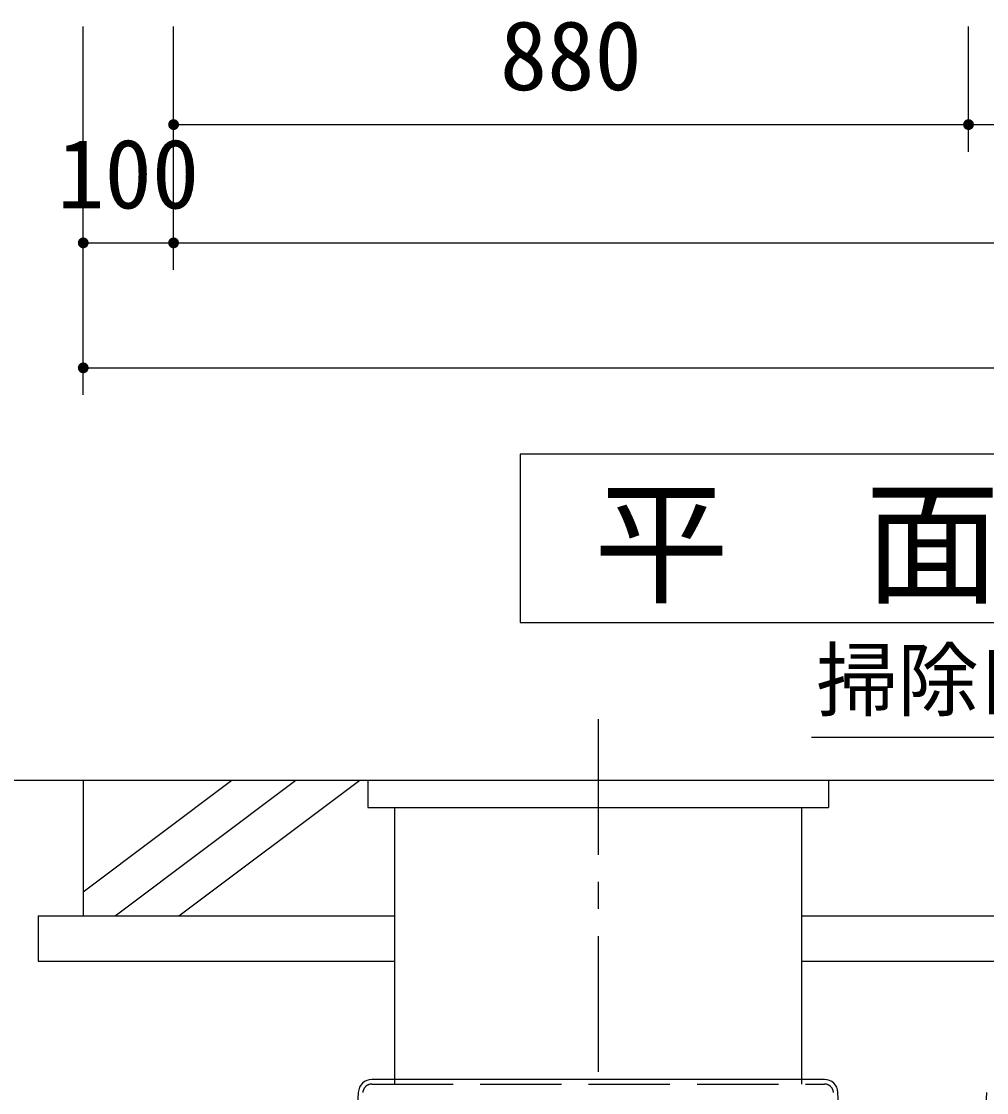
# Model space of a CAD drawing. Units: millimetres, scale not verified. Extents: x -8910 to 8910, y -6308 to 6308.
# Drawn here: x -6142 to -5074, y -1899 to -714 of the extents above; entities that cross this region are included whole.
import ezdxf
from ezdxf.enums import TextEntityAlignment as Align

# ---------------------------------------------------------------- set-up
doc = ezdxf.new("R2010")
doc.units = ezdxf.units.MM
doc.header["$LTSCALE"] = 30
doc.linetypes.add('CHAIN1', pattern=[8, 5, -1, 1, -1])
doc.linetypes.add('DASHED3', pattern=[4, 3, -1])
for name, color, linetype, lineweight in [('0-0_09', 3, 'Continuous', 25), ('0-2_空気管', 3, 'Continuous', 25), ('0-3_製作', 5, 'Continuous', 25), ('0-4_機器', 2, 'Continuous', 25), ('0-5_文字', 7, 'Continuous', 25)]:
    doc.layers.add(name, color=color, linetype=linetype, lineweight=lineweight)
doc.styles.add('ＭＳ ゴシック', font='')
doc.styles.get('ＭＳ ゴシック').set_extended_font_data('MS Gothic')

msp = doc.modelspace()

# ---------------------------------------------------------------- linework, layer by layer
at = {"layer": '0-0_09'}
for p, q in [((-5728.85, -1889.4), (-5728.85, -1583.42)), ((-5278.85, -1583.42), (-5278.85, -1889.4)), ((-5253.34, -1884.4), (-5754.36, -1884.4)), ((-5769.34, -1898.61), (-5771.96, -1945.75)), ((-5235.73, -1945.75), (-5238.36, -1898.61)), ((-5073.84, -1898.61), (-5076.46, -1945.75))]:
    msp.add_line(p, q, dxfattribs=at)
at = {"layer": '0-0_09', "linetype": 'DASHED3'}
msp.add_line((-5754.36, -1889.4), (-5253.34, -1889.4), dxfattribs=at)
at = {"layer": '0-0_09'}
for centre, start, end in [((-5754.36, -1899.4), 90, 177), ((-5253.34, -1899.4), 3, 90)]:
    msp.add_arc(centre, 15, start, end, dxfattribs=at)
at = {"layer": '0-0_09', "linetype": 'DASHED3'}
for centre, start, end in [((-5754.36, -1899.4), 90, 177), ((-5253.34, -1899.4), 3, 90)]:
    msp.add_arc(centre, 10, start, end, dxfattribs=at)
at = {"layer": '0-2_空気管', "linetype": 'CHAIN1'}
msp.add_line((-5503.85, -1485.75), (-5503.85, -1905.12), dxfattribs=at)
at = {"layer": '0-3_製作', "color": 2}
for p, q in [((-6073.85, -988.82), (-6073.85, -719.5)), ((-5973.85, -857.96), (-5973.85, -719.5)), ((-5973.85, -988.82), (-5973.85, -719.5)), ((-5093.85, -857.96), (-5093.85, -719.5)), ((-6073.85, -1127.09), (-6073.85, -958.82))]:
    msp.add_line(p, q, dxfattribs=at)
at = {"layer": '0-3_製作'}
for points in [[(-5979.83, -827.58), (-5973.85, -827.96), (-5979.85, -827.96)], [(-5979.85, -827.96), (-5979.66, -829.45), (-5979.8, -828.71)], [(-5979.85, -827.96), (-5979.43, -830.17), (-5979.66, -829.45)], [(-5973.85, -827.96), (-5979.43, -830.17), (-5979.85, -827.96)], [(-5979.74, -826.83), (-5973.85, -827.96), (-5979.83, -827.58)], [(-5979.55, -826.1), (-5973.85, -827.96), (-5979.74, -826.83)], [(-5979.28, -825.4), (-5973.85, -827.96), (-5979.55, -826.1)], [(-5973.85, -827.96), (-5979.1, -830.85), (-5979.43, -830.17)], [(-5978.91, -824.74), (-5973.85, -827.96), (-5979.28, -825.4)], [(-5973.85, -827.96), (-5978.7, -831.48), (-5979.1, -830.85)], [(-5978.47, -824.13), (-5973.85, -827.96), (-5978.91, -824.74)], [(-5973.85, -827.96), (-5978.22, -832.06), (-5978.7, -831.48)], [(-5977.95, -823.58), (-5973.85, -827.96), (-5978.47, -824.13)], [(-5973.85, -827.96), (-5977.67, -832.58), (-5978.22, -832.06)], [(-5977.37, -823.1), (-5973.85, -827.96), (-5977.95, -823.58)], [(-5973.85, -827.96), (-5977.06, -833.02), (-5977.67, -832.58)], [(-5976.74, -822.7), (-5973.85, -827.96), (-5977.37, -823.1)], [(-5973.85, -827.96), (-5976.4, -833.39), (-5977.06, -833.02)], [(-5976.06, -822.38), (-5973.85, -827.96), (-5976.74, -822.7)], [(-5973.85, -827.96), (-5975.7, -833.66), (-5976.4, -833.39)], [(-5975.34, -822.15), (-5973.85, -827.96), (-5976.06, -822.38)], [(-5973.85, -827.96), (-5974.97, -833.85), (-5975.7, -833.66)], [(-5974.6, -822), (-5973.85, -827.96), (-5975.34, -822.15)], [(-5973.85, -827.96), (-5974.22, -833.94), (-5974.97, -833.85)], [(-5974.6, -822), (-5973.85, -821.96), (-5973.85, -827.96)], [(-5973.85, -827.96), (-5973.85, -833.96), (-5974.22, -833.94)], [(-5973.85, -821.96), (-5967.85, -827.96), (-5973.85, -827.96)], [(-5973.47, -821.97), (-5967.85, -827.96), (-5973.85, -821.96)], [(-5973.85, -827.96), (-5973.09, -833.91), (-5973.85, -833.96)], [(-5973.85, -827.96), (-5972.35, -833.77), (-5973.09, -833.91)], [(-5967.85, -827.96), (-5972.35, -833.77), (-5973.85, -827.96)], [(-5972.72, -822.06), (-5967.85, -827.96), (-5973.47, -821.97)], [(-5971.99, -822.25), (-5967.85, -827.96), (-5972.72, -822.06)], [(-5967.85, -827.96), (-5971.64, -833.54), (-5972.35, -833.77)], [(-5971.29, -822.53), (-5967.85, -827.96), (-5971.99, -822.25)], [(-5967.85, -827.96), (-5970.96, -833.21), (-5971.64, -833.54)], [(-5970.63, -822.89), (-5967.85, -827.96), (-5971.29, -822.53)], [(-5967.85, -827.96), (-5970.32, -832.81), (-5970.96, -833.21)], [(-5970.02, -823.33), (-5967.85, -827.96), (-5970.63, -822.89)], [(-5967.85, -827.96), (-5969.74, -832.33), (-5970.32, -832.81)], [(-5969.47, -823.85), (-5967.85, -827.96), (-5970.02, -823.33)], [(-5967.85, -827.96), (-5969.22, -831.78), (-5969.74, -832.33)], [(-5968.99, -824.43), (-5967.85, -827.96), (-5969.47, -823.85)], [(-5967.85, -827.96), (-5968.78, -831.17), (-5969.22, -831.78)], [(-5968.59, -825.07), (-5967.85, -827.96), (-5968.99, -824.43)], [(-5967.85, -827.96), (-5968.42, -830.51), (-5968.78, -831.17)], [(-5968.27, -825.75), (-5967.85, -827.96), (-5968.59, -825.07)], [(-5967.85, -827.96), (-5968.14, -829.81), (-5968.42, -830.51)], [(-5968.04, -826.46), (-5967.85, -827.96), (-5968.27, -825.75)], [(-5967.85, -827.96), (-5967.95, -829.08), (-5968.14, -829.81)], [(-5968.04, -826.46), (-5967.89, -827.2), (-5967.85, -827.96)], [(-5967.85, -827.96), (-5967.86, -828.33), (-5967.95, -829.08)], [(-5099.84, -827.58), (-5093.85, -827.96), (-5099.85, -827.96)], [(-5099.85, -827.96), (-5099.66, -829.45), (-5099.8, -828.71)], [(-5099.85, -827.96), (-5099.43, -830.17), (-5099.66, -829.45)], [(-5093.85, -827.96), (-5099.43, -830.17), (-5099.85, -827.96)], [(-5099.74, -826.83), (-5093.85, -827.96), (-5099.84, -827.58)], [(-5099.55, -826.1), (-5093.85, -827.96), (-5099.74, -826.83)], [(-5099.28, -825.4), (-5093.85, -827.96), (-5099.55, -826.1)], [(-5093.85, -827.96), (-5099.11, -830.85), (-5099.43, -830.17)], [(-5098.91, -824.74), (-5093.85, -827.96), (-5099.28, -825.4)], [(-5093.85, -827.96), (-5098.7, -831.48), (-5099.11, -830.85)], [(-5098.47, -824.13), (-5093.85, -827.96), (-5098.91, -824.74)], [(-5093.85, -827.96), (-5098.22, -832.06), (-5098.7, -831.48)], [(-5097.95, -823.58), (-5093.85, -827.96), (-5098.47, -824.13)], [(-5093.85, -827.96), (-5097.67, -832.58), (-5098.22, -832.06)], [(-5097.37, -823.1), (-5093.85, -827.96), (-5097.95, -823.58)], [(-5093.85, -827.96), (-5097.06, -833.02), (-5097.67, -832.58)], [(-5096.74, -822.7), (-5093.85, -827.96), (-5097.37, -823.1)], [(-5093.85, -827.96), (-5096.4, -833.39), (-5097.06, -833.02)], [(-5096.06, -822.38), (-5093.85, -827.96), (-5096.74, -822.7)], [(-5093.85, -827.96), (-5095.7, -833.66), (-5096.4, -833.39)], [(-5095.34, -822.15), (-5093.85, -827.96), (-5096.06, -822.38)], [(-5093.85, -827.96), (-5094.97, -833.85), (-5095.7, -833.66)], [(-5094.6, -822), (-5093.85, -827.96), (-5095.34, -822.15)], [(-5093.85, -827.96), (-5094.22, -833.94), (-5094.97, -833.85)], [(-5094.6, -822), (-5093.85, -821.96), (-5093.85, -827.96)], [(-5093.85, -827.96), (-5093.85, -833.96), (-5094.22, -833.94)], [(-5093.85, -821.96), (-5087.85, -827.96), (-5093.85, -827.96)], [(-5093.47, -821.97), (-5087.85, -827.96), (-5093.85, -821.96)], [(-5093.85, -827.96), (-5093.1, -833.91), (-5093.85, -833.96)], [(-5093.85, -827.96), (-5092.36, -833.77), (-5093.1, -833.91)], [(-5087.85, -827.96), (-5092.36, -833.77), (-5093.85, -827.96)], [(-5092.72, -822.06), (-5087.85, -827.96), (-5093.47, -821.97)], [(-5091.99, -822.25), (-5087.85, -827.96), (-5092.72, -822.06)], [(-5087.85, -827.96), (-5091.64, -833.54), (-5092.36, -833.77)], [(-5091.29, -822.53), (-5087.85, -827.96), (-5091.99, -822.25)], [(-5087.85, -827.96), (-5090.96, -833.21), (-5091.64, -833.54)], [(-5090.63, -822.89), (-5087.85, -827.96), (-5091.29, -822.53)], [(-5087.85, -827.96), (-5090.32, -832.81), (-5090.96, -833.21)], [(-5090.02, -823.33), (-5087.85, -827.96), (-5090.63, -822.89)], [(-5087.85, -827.96), (-5089.74, -832.33), (-5090.32, -832.81)], [(-5089.47, -823.85), (-5087.85, -827.96), (-5090.02, -823.33)], [(-5087.85, -827.96), (-5089.22, -831.78), (-5089.74, -832.33)], [(-5088.99, -824.43), (-5087.85, -827.96), (-5089.47, -823.85)], [(-5087.85, -827.96), (-5088.78, -831.17), (-5089.22, -831.78)], [(-5088.59, -825.07), (-5087.85, -827.96), (-5088.99, -824.43)], [(-5087.85, -827.96), (-5088.42, -830.51), (-5088.78, -831.17)], [(-5088.27, -825.75), (-5087.85, -827.96), (-5088.59, -825.07)], [(-5087.85, -827.96), (-5088.14, -829.81), (-5088.42, -830.51)], [(-5088.04, -826.46), (-5087.85, -827.96), (-5088.27, -825.75)], [(-5087.85, -827.96), (-5087.95, -829.08), (-5088.14, -829.81)], [(-5088.04, -826.46), (-5087.89, -827.2), (-5087.85, -827.96)], [(-5087.85, -827.96), (-5087.86, -828.33), (-5087.95, -829.08)], [(-6079.84, -958.44), (-6073.85, -958.82), (-6079.85, -958.82)], [(-6079.85, -958.82), (-6079.66, -960.31), (-6079.8, -959.57)], [(-6079.85, -958.82), (-6079.43, -961.03), (-6079.66, -960.31)], [(-6073.85, -958.82), (-6079.43, -961.03), (-6079.85, -958.82)], [(-6079.74, -957.7), (-6073.85, -958.82), (-6079.84, -958.44)], [(-6079.55, -956.97), (-6073.85, -958.82), (-6079.74, -957.7)], [(-6079.28, -956.27), (-6073.85, -958.82), (-6079.55, -956.97)], [(-6073.85, -958.82), (-6079.11, -961.71), (-6079.43, -961.03)], [(-6078.91, -955.6), (-6073.85, -958.82), (-6079.28, -956.27)], [(-6073.85, -958.82), (-6078.7, -962.35), (-6079.11, -961.71)], [(-6078.47, -955), (-6073.85, -958.82), (-6078.91, -955.6)], [(-6073.85, -958.82), (-6078.22, -962.93), (-6078.7, -962.35)], [(-6077.96, -954.45), (-6073.85, -958.82), (-6078.47, -955)], [(-6073.85, -958.82), (-6077.67, -963.44), (-6078.22, -962.93)], [(-6077.38, -953.97), (-6073.85, -958.82), (-6077.96, -954.45)], [(-6073.85, -958.82), (-6077.06, -963.89), (-6077.67, -963.44)], [(-6076.74, -953.56), (-6073.85, -958.82), (-6077.38, -953.97)], [(-6073.85, -958.82), (-6076.4, -964.25), (-6077.06, -963.89)], [(-6076.06, -953.24), (-6073.85, -958.82), (-6076.74, -953.56)], [(-6073.85, -958.82), (-6075.7, -964.53), (-6076.4, -964.25)], [(-6075.34, -953.01), (-6073.85, -958.82), (-6076.06, -953.24)], [(-6073.85, -958.82), (-6074.97, -964.71), (-6075.7, -964.53)], [(-6074.6, -952.87), (-6073.85, -958.82), (-6075.34, -953.01)], [(-6073.85, -958.82), (-6074.23, -964.81), (-6074.97, -964.71)], [(-6074.6, -952.87), (-6073.85, -952.82), (-6073.85, -958.82)], [(-6073.85, -958.82), (-6073.85, -964.82), (-6074.23, -964.81)], [(-6073.85, -952.82), (-6067.85, -958.82), (-6073.85, -958.82)], [(-6073.47, -952.83), (-6067.85, -958.82), (-6073.85, -952.82)], [(-6073.85, -958.82), (-6073.1, -964.77), (-6073.85, -964.82)], [(-6073.85, -958.82), (-6072.36, -964.63), (-6073.1, -964.77)], [(-6067.85, -958.82), (-6072.36, -964.63), (-6073.85, -958.82)], [(-6072.72, -952.93), (-6067.85, -958.82), (-6073.47, -952.83)], [(-6071.99, -953.11), (-6067.85, -958.82), (-6072.72, -952.93)], [(-6067.85, -958.82), (-6071.64, -964.4), (-6072.36, -964.63)], [(-6071.29, -953.39), (-6067.85, -958.82), (-6071.99, -953.11)], [(-6067.85, -958.82), (-6070.96, -964.08), (-6071.64, -964.4)], [(-6070.63, -953.75), (-6067.85, -958.82), (-6071.29, -953.39)], [(-6067.85, -958.82), (-6070.32, -963.67), (-6070.96, -964.08)], [(-6070.02, -954.2), (-6067.85, -958.82), (-6070.63, -953.75)], [(-6067.85, -958.82), (-6069.74, -963.19), (-6070.32, -963.67)], [(-6069.47, -954.71), (-6067.85, -958.82), (-6070.02, -954.2)], [(-6067.85, -958.82), (-6069.23, -962.64), (-6069.74, -963.19)], [(-6068.99, -955.29), (-6067.85, -958.82), (-6069.47, -954.71)], [(-6067.85, -958.82), (-6068.78, -962.03), (-6069.23, -962.64)], [(-6068.59, -955.93), (-6067.85, -958.82), (-6068.99, -955.29)], [(-6067.85, -958.82), (-6068.42, -961.37), (-6068.78, -962.03)], [(-6068.27, -956.61), (-6067.85, -958.82), (-6068.59, -955.93)], [(-6067.85, -958.82), (-6068.14, -960.67), (-6068.42, -961.37)], [(-6068.04, -957.33), (-6067.85, -958.82), (-6068.27, -956.61)], [(-6067.85, -958.82), (-6067.95, -959.94), (-6068.14, -960.67)], [(-6068.04, -957.33), (-6067.9, -958.07), (-6067.85, -958.82)], [(-6067.85, -958.82), (-6067.86, -959.2), (-6067.95, -959.94)], [(-5979.83, -958.44), (-5973.85, -958.82), (-5979.85, -958.82)], [(-5979.85, -958.82), (-5979.66, -960.31), (-5979.8, -959.57)], [(-5979.85, -958.82), (-5979.43, -961.03), (-5979.66, -960.31)], [(-5973.85, -958.82), (-5979.43, -961.03), (-5979.85, -958.82)], [(-5979.74, -957.7), (-5973.85, -958.82), (-5979.83, -958.44)], [(-5979.55, -956.97), (-5973.85, -958.82), (-5979.74, -957.7)], [(-5979.28, -956.27), (-5973.85, -958.82), (-5979.55, -956.97)], [(-5973.85, -958.82), (-5979.1, -961.71), (-5979.43, -961.03)], [(-5978.91, -955.6), (-5973.85, -958.82), (-5979.28, -956.27)], [(-5973.85, -958.82), (-5978.7, -962.35), (-5979.1, -961.71)], [(-5978.47, -955), (-5973.85, -958.82), (-5978.91, -955.6)], [(-5973.85, -958.82), (-5978.22, -962.93), (-5978.7, -962.35)], [(-5977.95, -954.45), (-5973.85, -958.82), (-5978.47, -955)], [(-5973.85, -958.82), (-5977.67, -963.44), (-5978.22, -962.93)], [(-5977.37, -953.97), (-5973.85, -958.82), (-5977.95, -954.45)], [(-5973.85, -958.82), (-5977.06, -963.89), (-5977.67, -963.44)], [(-5976.74, -953.56), (-5973.85, -958.82), (-5977.37, -953.97)], [(-5973.85, -958.82), (-5976.4, -964.25), (-5977.06, -963.89)], [(-5976.06, -953.24), (-5973.85, -958.82), (-5976.74, -953.56)], [(-5973.85, -958.82), (-5975.7, -964.53), (-5976.4, -964.25)], [(-5975.34, -953.01), (-5973.85, -958.82), (-5976.06, -953.24)], [(-5973.85, -958.82), (-5974.97, -964.71), (-5975.7, -964.53)], [(-5974.6, -952.87), (-5973.85, -958.82), (-5975.34, -953.01)], [(-5973.85, -958.82), (-5974.22, -964.81), (-5974.97, -964.71)], [(-5974.6, -952.87), (-5973.85, -952.82), (-5973.85, -958.82)], [(-5973.85, -958.82), (-5973.85, -964.82), (-5974.22, -964.81)], [(-5973.85, -952.82), (-5967.85, -958.82), (-5973.85, -958.82)], [(-5973.47, -952.83), (-5967.85, -958.82), (-5973.85, -952.82)], [(-5973.85, -958.82), (-5973.09, -964.77), (-5973.85, -964.82)], [(-5973.85, -958.82), (-5972.35, -964.63), (-5973.09, -964.77)], [(-5967.85, -958.82), (-5972.35, -964.63), (-5973.85, -958.82)], [(-5972.72, -952.93), (-5967.85, -958.82), (-5973.47, -952.83)], [(-5971.99, -953.11), (-5967.85, -958.82), (-5972.72, -952.93)], [(-5967.85, -958.82), (-5971.64, -964.4), (-5972.35, -964.63)], [(-5971.29, -953.39), (-5967.85, -958.82), (-5971.99, -953.11)], [(-5967.85, -958.82), (-5970.96, -964.08), (-5971.64, -964.4)], [(-5970.63, -953.75), (-5967.85, -958.82), (-5971.29, -953.39)], [(-5967.85, -958.82), (-5970.32, -963.67), (-5970.96, -964.08)], [(-5970.02, -954.2), (-5967.85, -958.82), (-5970.63, -953.75)], [(-5967.85, -958.82), (-5969.74, -963.19), (-5970.32, -963.67)], [(-5969.47, -954.71), (-5967.85, -958.82), (-5970.02, -954.2)], [(-5967.85, -958.82), (-5969.22, -962.64), (-5969.74, -963.19)], [(-5968.99, -955.29), (-5967.85, -958.82), (-5969.47, -954.71)], [(-5967.85, -958.82), (-5968.78, -962.03), (-5969.22, -962.64)], [(-5968.59, -955.93), (-5967.85, -958.82), (-5968.99, -955.29)], [(-5967.85, -958.82), (-5968.42, -961.37), (-5968.78, -962.03)], [(-5968.27, -956.61), (-5967.85, -958.82), (-5968.59, -955.93)], [(-5967.85, -958.82), (-5968.14, -960.67), (-5968.42, -961.37)], [(-5968.04, -957.33), (-5967.85, -958.82), (-5968.27, -956.61)], [(-5967.85, -958.82), (-5967.95, -959.94), (-5968.14, -960.67)], [(-5968.04, -957.33), (-5967.89, -958.07), (-5967.85, -958.82)], [(-5967.85, -958.82), (-5967.86, -959.2), (-5967.95, -959.94)], [(-6079.84, -1096.72), (-6073.85, -1097.09), (-6079.85, -1097.09)], [(-6079.85, -1097.09), (-6079.66, -1098.59), (-6079.8, -1097.85)], [(-6079.85, -1097.09), (-6079.43, -1099.3), (-6079.66, -1098.59)], [(-6073.85, -1097.09), (-6079.43, -1099.3), (-6079.85, -1097.09)], [(-6079.74, -1095.97), (-6073.85, -1097.09), (-6079.84, -1096.72)], [(-6079.55, -1095.24), (-6073.85, -1097.09), (-6079.74, -1095.97)], [(-6079.28, -1094.54), (-6073.85, -1097.09), (-6079.55, -1095.24)], [(-6073.85, -1097.09), (-6079.11, -1099.98), (-6079.43, -1099.3)], [(-6078.91, -1093.88), (-6073.85, -1097.09), (-6079.28, -1094.54)], [(-6073.85, -1097.09), (-6078.7, -1100.62), (-6079.11, -1099.98)], [(-6078.47, -1093.27), (-6073.85, -1097.09), (-6078.91, -1093.88)], [(-6073.85, -1097.09), (-6078.22, -1101.2), (-6078.7, -1100.62)], [(-6077.96, -1092.72), (-6073.85, -1097.09), (-6078.47, -1093.27)], [(-6073.85, -1097.09), (-6077.67, -1101.72), (-6078.22, -1101.2)], [(-6077.38, -1092.24), (-6073.85, -1097.09), (-6077.96, -1092.72)], [(-6073.85, -1097.09), (-6077.06, -1102.16), (-6077.67, -1101.72)], [(-6076.74, -1091.84), (-6073.85, -1097.09), (-6077.38, -1092.24)], [(-6073.85, -1097.09), (-6076.4, -1102.52), (-6077.06, -1102.16)], [(-6076.06, -1091.51), (-6073.85, -1097.09), (-6076.74, -1091.84)], [(-6073.85, -1097.09), (-6075.7, -1102.8), (-6076.4, -1102.52)], [(-6075.34, -1091.28), (-6073.85, -1097.09), (-6076.06, -1091.51)], [(-6073.85, -1097.09), (-6074.97, -1102.99), (-6075.7, -1102.8)], [(-6074.6, -1091.14), (-6073.85, -1097.09), (-6075.34, -1091.28)], [(-6073.85, -1097.09), (-6074.23, -1103.08), (-6074.97, -1102.99)], [(-6074.6, -1091.14), (-6073.85, -1091.09), (-6073.85, -1097.09)], [(-6073.85, -1097.09), (-6073.85, -1103.09), (-6074.23, -1103.08)], [(-6073.85, -1091.09), (-6067.85, -1097.09), (-6073.85, -1097.09)], [(-6073.47, -1091.11), (-6067.85, -1097.09), (-6073.85, -1091.09)], [(-6073.85, -1097.09), (-6073.1, -1103.05), (-6073.85, -1103.09)], [(-6073.85, -1097.09), (-6072.36, -1102.9), (-6073.1, -1103.05)], [(-6067.85, -1097.09), (-6072.36, -1102.9), (-6073.85, -1097.09)], [(-6072.72, -1091.2), (-6067.85, -1097.09), (-6073.47, -1091.11)], [(-6071.99, -1091.39), (-6067.85, -1097.09), (-6072.72, -1091.2)], [(-6067.85, -1097.09), (-6071.64, -1102.67), (-6072.36, -1102.9)], [(-6071.29, -1091.66), (-6067.85, -1097.09), (-6071.99, -1091.39)], [(-6067.85, -1097.09), (-6070.96, -1102.35), (-6071.64, -1102.67)], [(-6070.63, -1092.03), (-6067.85, -1097.09), (-6071.29, -1091.66)], [(-6067.85, -1097.09), (-6070.32, -1101.95), (-6070.96, -1102.35)], [(-6070.02, -1092.47), (-6067.85, -1097.09), (-6070.63, -1092.03)], [(-6067.85, -1097.09), (-6069.74, -1101.47), (-6070.32, -1101.95)], [(-6069.47, -1092.99), (-6067.85, -1097.09), (-6070.02, -1092.47)], [(-6067.85, -1097.09), (-6069.23, -1100.92), (-6069.74, -1101.47)], [(-6068.99, -1093.57), (-6067.85, -1097.09), (-6069.47, -1092.99)], [(-6067.85, -1097.09), (-6068.78, -1100.31), (-6069.23, -1100.92)], [(-6068.59, -1094.2), (-6067.85, -1097.09), (-6068.99, -1093.57)], [(-6067.85, -1097.09), (-6068.42, -1099.65), (-6068.78, -1100.31)], [(-6068.27, -1094.88), (-6067.85, -1097.09), (-6068.59, -1094.2)], [(-6067.85, -1097.09), (-6068.14, -1098.95), (-6068.42, -1099.65)], [(-6068.04, -1095.6), (-6067.85, -1097.09), (-6068.27, -1094.88)], [(-6067.85, -1097.09), (-6067.95, -1098.22), (-6068.14, -1098.95)], [(-6068.04, -1095.6), (-6067.9, -1096.34), (-6067.85, -1097.09)], [(-6067.85, -1097.09), (-6067.86, -1097.47), (-6067.95, -1098.22)]]:
    msp.add_solid(points, dxfattribs=at)
at = {"layer": '0-4_機器'}
for p, q in [((-5973.85, -827.96), (-5093.85, -827.96)), ((-5093.85, -827.96), (-4363.85, -827.96)), ((-6073.85, -958.82), (-5973.85, -958.82)), ((-5973.85, -958.82), (-3373.85, -958.82)), ((-6073.85, -1097.09), (-3273.85, -1097.09)), ((-7009.2, -1553.42), (-2260.7, -1553.42)), ((-6073.85, -1676.86), (-5909.27, -1553.42)), ((-6073.85, -1553.42), (-6073.85, -1703.42)), ((-6038.56, -1703.42), (-5838.56, -1553.42)), ((-5967.85, -1703.42), (-5767.84, -1553.42)), ((-6123.85, -1703.42), (-6123.85, -1753.42)), ((-6123.85, -1703.42), (-5728.85, -1703.42)), ((-5278.85, -1703.42), (-5023.85, -1703.42)), ((-6123.85, -1753.42), (-5728.85, -1753.42)), ((-5278.85, -1753.42), (-5023.85, -1753.42))]:
    msp.add_line(p, q, dxfattribs=at)
at = {"layer": '0-4_機器', "color": 3}
for p, q in [((-5758.85, -1553.42), (-5758.85, -1583.42)), ((-5758.85, -1583.42), (-5248.85, -1583.42))]:
    msp.add_line(p, q, dxfattribs=at)
msp.add_lwpolyline([(-3560.75, -1378.95), (-3560.75, -1192.64), (-5590.08, -1192.64), (-5590.08, -1378.95)], close=True, dxfattribs=at)
msp.add_lwpolyline([(-5758.85, -1553.42), (-5248.85, -1553.42), (-5248.85, -1583.42)], dxfattribs=at)
at = {"layer": '0-5_文字', "color": 3}
msp.add_line((-5001.55, -1506.13), (-5267.55, -1506.13), dxfattribs=at)

# ---------------------------------------------------------------- texts
at = {"layer": '0-3_製作', "color": 4, "style": 'ＭＳ ゴシック'}
for s, p in [('880', (-5612.6, -812.96)), ('100', (-6102.6, -943.82))]:
    msp.add_text(s, height=76.98, dxfattribs=at).set_placement(p, align=Align.BOTTOM_LEFT)
at = {"layer": '0-4_機器', "color": 4, "style": 'ＭＳ ゴシック'}
msp.add_text('平\u3000面\u3000図', height=110, dxfattribs=at).set_placement((-5508.84, -1378.92), align=Align.BOTTOM_LEFT)
at = {"layer": '0-5_文字', "color": 4, "style": 'ＭＳ ゴシック'}
msp.add_text('掃除口', height=65.98, dxfattribs=at).set_placement((-5262.55, -1495.13), align=Align.BOTTOM_LEFT)

doc.saveas('drawing.dxf')
